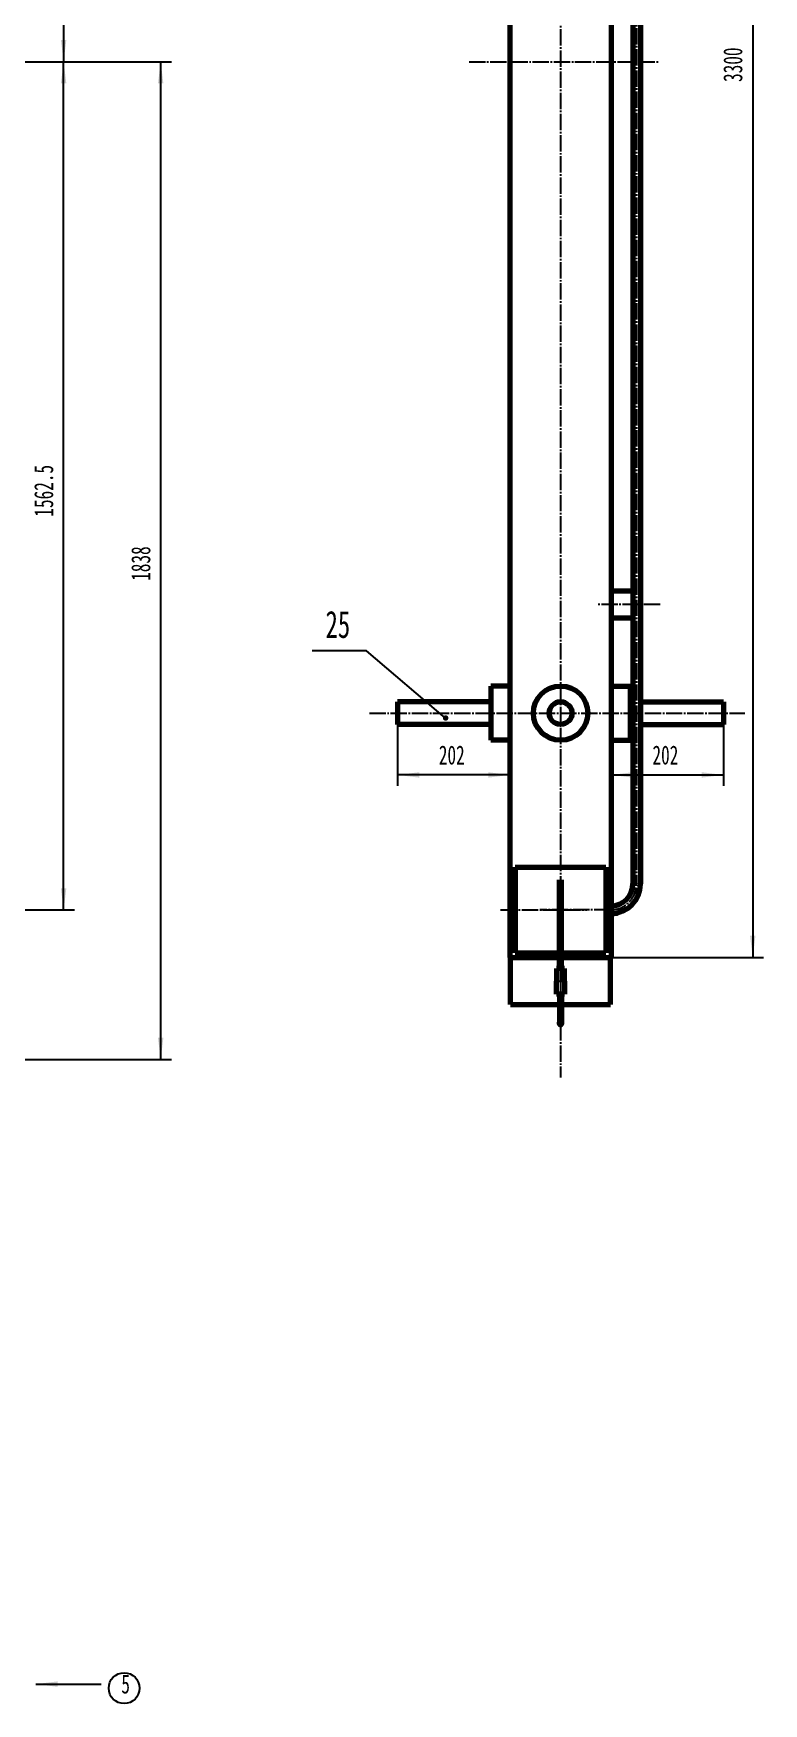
# Model space of a CAD drawing. Header units: millimetres. Extents: x -2834 to 1005, y -2530 to 2689.
# Drawn here: x -340 to 1005, y -2282 to 795 of the extents above; entities that cross this region are included whole.
import ezdxf

# ---------------------------------------------------------------- set-up
doc = ezdxf.new("R2010")
doc.units = ezdxf.units.MM
doc.linetypes.add('EB_DASHDOT', pattern=[39, 30, -3, 3, -3])
for name, color, linetype, lineweight in [('CAXA0', 7, 'Continuous', 70), ('CAXA1', 1, 'EB_DASHDOT', 25), ('CAXA3', 7, 'Continuous', 25), ('CAXA4', 3, 'Continuous', 25)]:
    doc.layers.add(name, color=color, linetype=linetype, lineweight=lineweight)
doc.styles.add('UserTxtStyle15', font='', dxfattribs={"width": 0.667})
doc.styles.add('标准', font='', dxfattribs={"width": 0.667})
doc.styles.get('UserTxtStyle15').set_extended_font_data('FangSong_GB2312')
doc.styles.get('标准').set_extended_font_data('FangSong_GB2312')
doc.dimstyles.new('标准', dxfattribs={"dimscale": 10, "dimtxt": 3.5, "dimasz": 4, "dimexe": 2, "dimexo": 0, "dimtad": 1, "dimdec": 1, "dimdsep": 46, "dimtxsty": '标准', "dimcen": 0, "dimdle": 6, "dimaunit": 1, "dimazin": 2, "dimtfac": 1, "dimtdec": 3, "dimtmove": 0, "dimatfit": 3, "dimfxl": 0, "dimtolj": 1, "dimtzin": 0, "dimarcsym": 0})

# ---------------------------------------------------------------- blocks, each defined once
blk = doc.blocks.new('*CAXBLOCK6364')
at = {"layer": 'CAXA4', "linetype": 'Continuous', "lineweight": 25}
for points in [[(537.6, 1259.7), (577.6, 1254.7), (577.6, 1264.7)], [(724.1, 1259.7), (684.1, 1254.7), (684.1, 1264.7)]]:
    blk.add_hatch(color=0, dxfattribs=at).paths.add_polyline_path(points, flags=0)
at = {"layer": 'CAXA4', "color": 0, "linetype": 'Continuous', "lineweight": 25}
for p, q in [((537.6, -907.5), (537.6, 1279.7)), ((724.1, -907.5), (724.1, 1279.7)), ((537.6, 1259.7), (724.1, 1259.7))]:
    blk.add_line(p, q, dxfattribs=at)
at = {"layer": 'CAXA4', "color": 0, "linetype": 'Continuous', "lineweight": 25, "insert": (583.8, 1313.9), "char_height": 35, "attachment_point": 1, "style": '标准'}
blk.add_mtext('\\fFangSong_GB2312|b0|i0|p34;186.5', dxfattribs=at)
blk = doc.blocks.new('*CAXBLOCK6465')
at = {"layer": 'CAXA4', "linetype": 'Continuous', "lineweight": 25}
for points in [[(984.6, 2392.5), (979.6, 2352.5), (989.6, 2352.5)], [(984.6, -907.5), (979.6, -867.5), (989.6, -867.5)]]:
    blk.add_hatch(color=0, dxfattribs=at).paths.add_polyline_path(points, flags=0)
at = {"layer": 'CAXA4', "color": 0, "linetype": 'Continuous', "lineweight": 25}
for p, q in [((724.1, 2392.5), (1004.6, 2392.5)), ((984.6, 2392.5), (984.6, -907.5)), ((724.1, -907.5), (1004.6, -907.5))]:
    blk.add_line(p, q, dxfattribs=at)
at = {"layer": 'CAXA4', "color": 0, "linetype": 'Continuous', "lineweight": 25, "insert": (930.4, 705.3), "char_height": 35, "attachment_point": 1, "rotation": 90, "style": '标准'}
blk.add_mtext('\\fFangSong_GB2312|b0|i0|p34;3300', dxfattribs=at)
blk = doc.blocks.new('CAXBLOCK92', base_point=(-335.1, -2246.1))
at = {"layer": 'CAXA0', "linetype": 'Continuous', "lineweight": 25}
blk.add_hatch(color=0, dxfattribs=at).paths.add_polyline_path([(-335.1, -2246.1), (-295.1, -2251.1), (-295.1, -2241.1)], flags=0)
at = {"layer": 'CAXA0', "color": 0, "linetype": 'Continuous', "lineweight": 25}
blk.add_line((-335.1, -2246.1), (-214.6, -2246.1), dxfattribs=at)
blk = doc.blocks.new('*CAXBLOCK9495')
at = {"layer": 'CAXA4', "linetype": 'Continuous', "lineweight": 25}
for points in [[(-284, 2305), (-289, 2265), (-279, 2265)], [(-284, 742.5), (-289, 782.5), (-279, 782.5)]]:
    blk.add_hatch(color=0, dxfattribs=at).paths.add_polyline_path(points, flags=0)
at = {"layer": 'CAXA4', "color": 0, "linetype": 'Continuous', "lineweight": 25}
for p, q in [((-739.8, 2305), (-264, 2305)), ((-284, 2305), (-284, 742.5)), ((-1092.4, 742.5), (-264, 742.5))]:
    blk.add_line(p, q, dxfattribs=at)
at = {"layer": 'CAXA4', "color": 0, "linetype": 'Continuous', "lineweight": 25, "insert": (-338.2, 1467), "char_height": 35, "attachment_point": 1, "rotation": 90, "style": '标准'}
blk.add_mtext('\\fFangSong_GB2312|b0|i0|p34;1562.5', dxfattribs=at)
blk = doc.blocks.new('*CAXBLOCK9596')
at = {"layer": 'CAXA4', "linetype": 'Continuous', "lineweight": 25}
for points in [[(-284, 742.5), (-279, 702.5), (-289, 702.5)], [(-284, -820), (-279, -780), (-289, -780)]]:
    blk.add_hatch(color=0, dxfattribs=at).paths.add_polyline_path(points, flags=0)
at = {"layer": 'CAXA4', "color": 0, "linetype": 'Continuous', "lineweight": 25}
for p, q in [((-742.1, 742.5), (-264, 742.5)), ((-284, -820), (-284, 742.5)), ((-851.5, -820), (-264, -820))]:
    blk.add_line(p, q, dxfattribs=at)
at = {"layer": 'CAXA4', "color": 0, "linetype": 'Continuous', "lineweight": 25, "insert": (-338.2, -95.5), "char_height": 35, "attachment_point": 1, "rotation": 90, "style": '标准'}
blk.add_mtext('\\fFangSong_GB2312|b0|i0|p34;1562.5', dxfattribs=at)
blk = doc.blocks.new('*CAXBLOCK110111')
at = {"layer": 'CAXA4', "linetype": 'Continuous', "lineweight": 25}
for points in [[(724.1, -571.3), (764.1, -576.3), (764.1, -566.3)], [(930.8, -571.3), (890.8, -576.3), (890.8, -566.3)]]:
    blk.add_hatch(color=0, dxfattribs=at).paths.add_polyline_path(points, flags=0)
at = {"layer": 'CAXA4', "color": 0, "linetype": 'Continuous', "lineweight": 25}
for p, q in [((930.8, -478.5), (930.8, -591.3)), ((724.1, -907.5), (724.1, -551.3)), ((724.1, -571.3), (930.8, -571.3))]:
    blk.add_line(p, q, dxfattribs=at)
at = {"layer": 'CAXA4', "color": 0, "linetype": 'Continuous', "lineweight": 25, "insert": (800, -517.1), "char_height": 35, "attachment_point": 1, "style": '标准'}
blk.add_mtext('\\fFangSong_GB2312|b0|i0|p34;202', dxfattribs=at)
blk = doc.blocks.new('*CAXBLOCK111112')
at = {"layer": 'CAXA0', "linetype": 'Continuous', "lineweight": 25}
for points in [[(330.8, -571.3), (370.8, -566.3), (370.8, -576.3)], [(537.6, -571.3), (497.6, -566.3), (497.6, -576.3)]]:
    blk.add_hatch(color=0, dxfattribs=at).paths.add_polyline_path(points, flags=0)
at = {"layer": 'CAXA0', "color": 0, "linetype": 'Continuous', "lineweight": 25}
for p, q in [((330.8, -478.5), (330.8, -591.3)), ((537.6, -907.5), (537.6, -551.3)), ((537.6, -571.3), (330.8, -571.3))]:
    blk.add_line(p, q, dxfattribs=at)
at = {"layer": 'CAXA0', "color": 0, "linetype": 'Continuous', "lineweight": 25, "insert": (406.7, -517.1), "char_height": 35, "attachment_point": 1, "style": '标准'}
blk.add_mtext('\\fFangSong_GB2312|b0|i0|p34;202', dxfattribs=at)
blk = doc.blocks.new('CAXBLOCK132', base_point=(173.6, -342.9))
at = {"layer": 'CAXA0', "linetype": 'Continuous', "lineweight": 25}
blk.add_hatch(color=0, dxfattribs=at).paths.add_polyline_path([(424.3, -466.6), (424.2, -465.8), (424.1, -465), (423.8, -464.3), (423.3, -463.6), (422.8, -463), (422.2, -462.5), (421.6, -462.1), (420.8, -461.8), (420.1, -461.6), (419.3, -461.6), (418.5, -461.6), (417.8, -461.8), (417, -462.1), (416.4, -462.5), (415.8, -463), (415.3, -463.6), (414.8, -464.3), (414.5, -465), (414.4, -465.8), (414.3, -466.6), (414.4, -467.3), (414.5, -468.1), (414.8, -468.8), (415.3, -469.5), (415.8, -470.1), (416.4, -470.6), (417, -471), (417.8, -471.3), (418.5, -471.5), (419.3, -471.6), (420.1, -471.5), (420.8, -471.3), (421.6, -471), (422.2, -470.6), (422.8, -470.1), (423.3, -469.5), (423.8, -468.8), (424.1, -468.1), (424.2, -467.3)], flags=0)
at = {"layer": 'CAXA0', "color": 0, "linetype": 'Continuous', "lineweight": 25}
for p, q in [((273.6, -342.9), (173.6, -342.9)), ((419.3, -466.6), (273.6, -342.9))]:
    blk.add_line(p, q, dxfattribs=at)
at = {"layer": 'CAXA0', "color": 0, "linetype": 'Continuous', "lineweight": 25, "insert": (198.2, -269), "char_height": 50, "attachment_point": 1, "style": 'UserTxtStyle15'}
blk.add_mtext('\\fFangSong_GB2312|b0|i0|p34;25', dxfattribs=at)
blk = doc.blocks.new('CAXBLOCK131', base_point=(419.3, -466.6))
at = {"layer": 'CAXA0', "color": 0, "linetype": 'ByBlock', "lineweight": -2}
blk.add_blockref('CAXBLOCK132', (173.6, -342.9), dxfattribs=at)
blk = doc.blocks.new('*CAXBLOCK172173')
at = {"layer": 'CAXA4', "linetype": 'Continuous', "lineweight": 25}
for points in [[(-105.3, 742.5), (-100.3, 702.5), (-110.3, 702.5)], [(-105.3, -1095.5), (-100.3, -1055.5), (-110.3, -1055.5)]]:
    blk.add_hatch(color=0, dxfattribs=at).paths.add_polyline_path(points, flags=0)
at = {"layer": 'CAXA4', "color": 0, "linetype": 'Continuous', "lineweight": 25}
for p, q in [((-742.1, 742.5), (-85.3, 742.5)), ((-105.3, -1095.5), (-105.3, 742.5)), ((-1099.7, -1095.5), (-85.3, -1095.5))]:
    blk.add_line(p, q, dxfattribs=at)
at = {"layer": 'CAXA4', "color": 0, "linetype": 'Continuous', "lineweight": 25, "insert": (-159.5, -213.7), "char_height": 35, "attachment_point": 1, "rotation": 90, "style": '标准'}
blk.add_mtext('\\fFangSong_GB2312|b0|i0|p34;1838', dxfattribs=at)

msp = doc.modelspace()

# ---------------------------------------------------------------- linework, layer by layer
at = {"layer": 'CAXA0'}
for p, q in [((537.57, 2392.49), (537.57, -907.51)), ((724.07, 2292.99), (724.07, -907.51)), ((763.82, 2293.14), (763.82, -772.01)), ((777.82, 2295.17), (777.82, -772.01)), ((763.82, -232.51), (724.07, -232.51)), ((763.82, -282.51), (724.07, -282.51)), ((502.57, -407.51), (502.57, -507.51)), ((537.57, -407.51), (502.57, -407.51)), ((724.07, -407.51), (759.07, -407.51)), ((759.07, -407.51), (759.07, -507.51)), ((330.82, -436.51), (330.82, -478.51)), ((502.57, -436.51), (330.82, -436.51)), ((759.07, -436.51), (763.82, -436.51)), ((777.82, -436.51), (930.82, -436.51)), ((930.82, -436.51), (930.82, -478.51)), ((502.57, -478.51), (330.82, -478.51)), ((759.07, -478.51), (763.82, -478.51)), ((777.82, -478.51), (930.82, -478.51)), ((537.57, -507.51), (502.57, -507.51)), ((724.07, -507.51), (759.07, -507.51)), ((547.32, -741.01), (547.32, -899.01)), ((547.32, -741.01), (630.82, -741.01)), ((628.82, -927.61), (628.82, -764.27)), ((630.82, -741.01), (714.32, -741.01)), ((632.82, -927.61), (632.82, -764.71)), ((714.32, -741.01), (714.32, -899.01)), ((537.57, -907.51), (628.82, -907.51)), ((538.82, -994.45), (538.82, -907.51)), ((547.32, -899.01), (628.82, -899.01)), ((632.82, -899.01), (714.32, -899.01)), ((632.82, -907.51), (724.07, -907.51)), ((722.82, -994.45), (722.82, -907.51)), ((623.37, -927.61), (623.37, -951.34)), ((638.28, -927.61), (623.37, -927.61)), ((623.37, -975.07), (623.37, -951.34)), ((638.28, -951.34), (638.28, -927.61)), ((638.28, -951.34), (638.28, -975.07)), ((638.28, -975.07), (623.37, -975.07)), ((628.82, -975.07), (628.82, -1028.8)), ((632.82, -975.07), (632.82, -1028.8)), ((538.82, -994.45), (628.82, -994.45)), ((632.82, -994.45), (722.82, -994.45))]:
    msp.add_line(p, q, dxfattribs=at)
for centre, radius in [((630.82, -457.51), 50), ((630.82, -457.51), 21), ((630.82, -1028.8), 2)]:
    msp.add_circle(centre, radius, dxfattribs=at)
for centre, radius, start, end in [((722.82, -772.01), 55, 271.27903, 0), ((722.82, -772.01), 41, 271.79078, 0), ((630.82, -1028.8), 2.65, 139.09895, 40.90105)]:
    msp.add_arc(centre, radius, start, end, dxfattribs=at)
at = {"layer": 'CAXA1', "linetype": 'EB_DASHDOT', "lineweight": 25}
for p, q in [((770.82, 2520.5), (770.82, -772.01)), ((630.82, 1192.36), (630.82, -1128.43)), ((462.39, 742.49), (812.72, 742.49)), ((813.98, -257.51), (699.14, -257.51)), ((279, -457.51), (970.31, -457.51)), ((520.5, -820.01), (679.48, -820.01)), ((722.82, -820.01), (592.75, -820.01)), ((622.35, -951.34), (639.29, -951.34)), ((630.82, -924.61), (630.82, -977.06))]:
    msp.add_line(p, q, dxfattribs=at)
msp.add_arc((722.82, -772.01), 48, 270, 360, dxfattribs=at)
at = {"layer": 'CAXA3', "linetype": 'Continuous', "lineweight": 25}
msp.add_circle((-172.63, -2253.65), 28.38, dxfattribs=at)

# ---------------------------------------------------------------- block references
at = {"layer": 'CAXA0'}
for name, p in [('CAXBLOCK131', (419.3, -466.55)), ('CAXBLOCK92', (-335.14, -2246.14))]:
    msp.add_blockref(name, p, dxfattribs=at)

# ---------------------------------------------------------------- texts
at = {"layer": 'CAXA4', "linetype": 'Continuous', "lineweight": 25, "insert": (-177.79, -2228.48), "char_height": 35, "attachment_point": 1, "style": '标准'}
msp.add_mtext('\\fFangSong_GB2312|b0|i0|p34;5', dxfattribs=at)

# ---------------------------------------------------------------- dimensions: what is measured, and where the dimension line sits
at = {"layer": 'CAXA4'}
for base, p1, p2, angle, text, picture, middle in [((984.58, 742.49), (724.07, 2392.49), (724.07, -907.51), 90, '\\fFangSong_GB2312;3300', '*CAXBLOCK6465', (954.36, 742.49)), ((-283.97, 1523.74), (-739.8, 2304.99), (-1092.43, 742.49), 90, '\\fFangSong_GB2312;1562.5', '*CAXBLOCK9495', (-314.19, 1523.74)), ((-105.26, -176.5), (-1099.74, -1095.5), (-742.1, 742.49), 270, '\\fFangSong_GB2312;1838', '*CAXBLOCK172173', (-135.48, -176.5)), ((-283.97, -38.76), (-851.45, -820.01), (-742.1, 742.49), 270, '\\fFangSong_GB2312;1562.5', '*CAXBLOCK9596', (-314.19, -38.76)), ((434.2, -571.32), (537.57, -907.51), (330.82, -478.51), 180, '\\fFangSong_GB2312;202', '*CAXBLOCK111112', (434.2, -541.1))]:
    dim = msp.add_linear_dim(base=base, p1=p1, p2=p2, angle=angle, text=text, dimstyle='标准', dxfattribs=at)
    dim.commit()
    dim.dimension.update_dxf_attribs({"geometry": picture, "text_midpoint": middle})
for base, p1, p2, text, picture, middle in [((630.82, 1259.75), (537.57, -907.51), (724.07, -907.51), '\\fFangSong_GB2312;186.5', '*CAXBLOCK6364', (630.82, 1289.97)), ((827.45, -571.32), (724.07, -907.51), (930.82, -478.51), '\\fFangSong_GB2312;202', '*CAXBLOCK110111', (827.45, -541.1))]:
    dim = msp.add_linear_dim(base=base, p1=p1, p2=p2, text=text, dimstyle='标准', dxfattribs=at)
    dim.commit()
    dim.dimension.update_dxf_attribs({"geometry": picture, "text_midpoint": middle})

doc.saveas('drawing.dxf')
